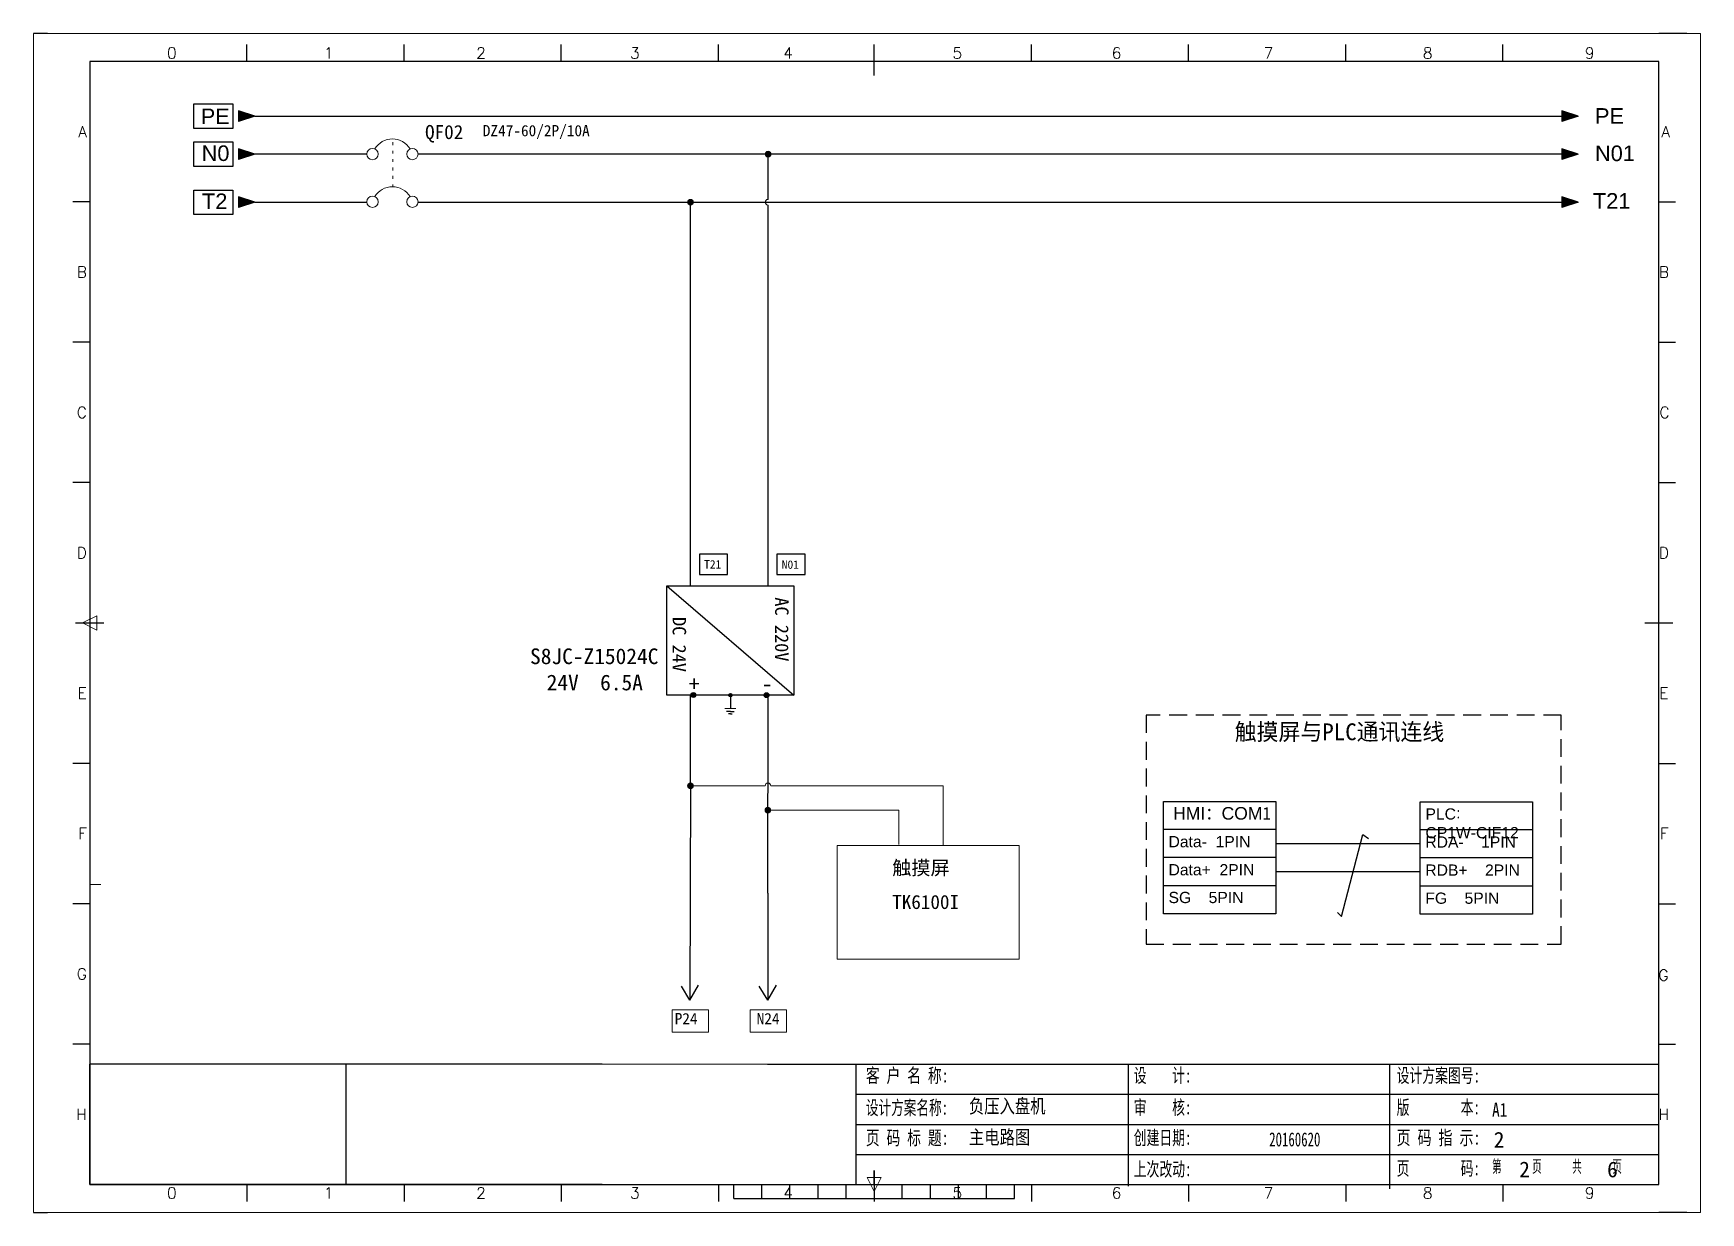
# Model space of a CAD drawing. Extents: x 2368 to 9674, y -1476 to 1321.
# Drawn here: x 3313.6 to 3610.6, y 230.3 to 440.3 of the extents above; entities that cross this region are included whole.
import ezdxf
from ezdxf.enums import TextEntityAlignment as Align

# ---------------------------------------------------------------- set-up
doc = ezdxf.new("R2010")
doc.units = 0
doc.header["$MEASUREMENT"] = 0
doc.linetypes.add('9', pattern=[7.5, 0.5, -1, 0.5, -1, 0.5, -1, 0.5, -1, 0.5, -1])
doc.linetypes.add('HIDDEN2', pattern=[4.7625, 3.175, -1.5875])
for name, color, linetype in [('AE_BOR', 1, 'Continuous'), ('MISC', 2, 'Continuous'), ('SYMS', 7, 'Continuous')]:
    doc.layers.add(name, color=color, linetype=linetype)
doc.styles.add('Standard0.67', font='', dxfattribs={"width": 0.67})
doc.styles.add('Standard_0.8', font='', dxfattribs={"width": 0.8})
doc.styles.add('WD', font='romans.shx', dxfattribs={"bigfont": 'gbcbig.shx'})
doc.styles.add('样式 0', font='')
doc.styles.add('样式 8', font='arial.ttf')
doc.styles.get('Standard0.67').set_extended_font_data('FangSong_GB2312')
doc.styles.get('Standard_0.8').set_extended_font_data('FangSong_GB2312')
doc.styles.get('样式 0').set_extended_font_data('KaiTi_GB2312')

# ---------------------------------------------------------------- blocks, each defined once
blk = doc.blocks.new('WDDOT')
blk.add_hatch(color=256).paths.add_polyline_path([(0.5, 0, 1), (-0.5, 0, 1)])
blk.add_circle((0, 0), 0.5)
blk = doc.blocks.new('gb_a2_a')
for p, q in [((584, 410), (25, 410)), ((25, 410), (25, 10)), ((584, 10), (584, 410)), ((25, 10), (584, 10))]:
    blk.add_line(p, q)
at = {"lineweight": 9, "ltscale": 0.1}
blk.add_line((25, 116.86), (29, 116.86), dxfattribs=at)
at = {"layer": 'AE_BOR', "lineweight": 30}
for p, q in [((10, 420), (4.93, 420)), ((594, 420), (584, 420)), ((4.93, 0), (10, 0)), ((594, 0), (584, 0))]:
    blk.add_line(p, q, dxfattribs=at)
at = {"layer": 'AE_BOR', "color": 1, "lineweight": 15}
for p, q in [((4.93, 420), (598.93, 420)), ((4.93, 0), (4.93, 420)), ((598.93, 420), (598.93, 0)), ((22.5, 210), (27.5, 212.5)), ((27.5, 207.5), (22.5, 210)), ((27.5, 212.5), (27.5, 207.5)), ((304.5, 7.5), (302, 12.5)), ((302, 12.5), (307, 12.5)), ((307, 12.5), (304.5, 7.5)), ((598.93, 0), (4.93, 0))]:
    blk.add_line(p, q, dxfattribs=at)
at = {"layer": 'AE_BOR'}
for p, q in [((81, 410), (81, 416)), ((137, 410), (137, 416)), ((193, 410), (193, 416)), ((249, 410), (249, 416)), ((304.5, 410), (304.5, 416)), ((360.5, 410), (360.5, 416)), ((416.5, 410), (416.5, 416)), ((472.5, 410), (472.5, 416)), ((528.5, 410), (528.5, 416)), ((25, 360), (19, 360)), ((584, 360), (590, 360)), ((25, 310), (19, 310)), ((584, 310), (590, 310)), ((25, 260), (19, 260)), ((584, 260), (590, 260)), ((25, 160), (19, 160)), ((584, 160), (590, 160)), ((25, 110), (19, 110)), ((584, 110), (590, 110)), ((25, 60), (19, 60)), ((584, 60), (590, 60)), ((81, 10), (81, 4)), ((137, 10), (137, 4)), ((193, 10), (193, 4)), ((249, 10), (249, 4)), ((304.5, 10), (304.5, 4)), ((360.5, 10), (360.5, 4)), ((416.5, 10), (416.5, 4)), ((472.5, 10), (472.5, 4)), ((528.5, 10), (528.5, 4))]:
    blk.add_line(p, q, dxfattribs=at)
at = {"layer": 'AE_BOR', "color": 2, "lineweight": 30}
for p, q in [((304.5, 405), (304.5, 415)), ((20, 210), (30, 210)), ((579, 210), (589, 210)), ((304.5, 10), (304.5, 15)), ((304.5, 15), (304.5, 5)), ((254.5, 5), (254.5, 10)), ((264.5, 5), (264.5, 10)), ((274.5, 5), (274.5, 10)), ((284.5, 5), (284.5, 10)), ((294.5, 5), (294.5, 10)), ((304.5, 10), (304.5, 5)), ((314.5, 5), (314.5, 10)), ((324.5, 5), (324.5, 10)), ((334.5, 5), (334.5, 10)), ((344.5, 5), (344.5, 10)), ((354.5, 5), (354.5, 10)), ((254.5, 5), (354.5, 5))]:
    blk.add_line(p, q, dxfattribs=at)
at = {"layer": 'AE_BOR', "style": 'WD'}
for s, p in [('0', (54.27, 411)), ('1', (110.12, 411)), ('2', (164.42, 411)), ('3', (219.22, 411)), ('4', (273.82, 411)), ('5', (334.12, 411)), ('6', (390.81, 411)), ('7', (445.01, 411)), ('8', (501.67, 411)), ('9', (559.4, 411)), ('0', (54.27, 5)), ('1', (110.12, 5)), ('2', (164.42, 5)), ('3', (219.22, 5)), ('4', (273.82, 5)), ('5', (334.12, 5)), ('6', (390.81, 5)), ('7', (445.01, 5)), ('8', (501.67, 5)), ('9', (559.4, 5))]:
    blk.add_text(s, height=4, dxfattribs=at).set_placement(p, align=Align.CENTER)
for s, p in [('A', (24, 385)), ('A', (588.05, 385)), ('B', (24, 335)), ('B', (587.67, 335)), ('C', (24, 285)), ('C', (587.86, 285)), ('D', (24, 235)), ('D', (587.67, 235)), ('E', (24, 185)), ('E', (587.48, 185)), ('F', (24, 135)), ('F', (587.48, 135)), ('F', (587.48, 135)), ('G', (24, 85)), ('G', (587.48, 84.56)), ('H', (24, 35)), ('H', (587.67, 35))]:
    blk.add_text(s, height=4, dxfattribs=at).set_placement(p, align=Align.MIDDLE_RIGHT)

msp = doc.modelspace()

# ---------------------------------------------------------------- hatches: boundary and pattern name
for points in [[(3353.06303, 418.80557), (3350.14466, 419.74082), (3350.14466, 417.87032)], [(3588.76685, 418.80964), (3585.84848, 419.74489), (3585.84848, 417.87439)], [(3353.06303, 410.23983), (3350.14466, 411.17508), (3350.14466, 409.30458)], [(3588.76685, 410.2439), (3585.84848, 411.17915), (3585.84848, 409.30865)]]:
    msp.add_hatch(color=256).paths.add_polyline_path(points)
at = {"lineweight": 0}
h = msp.add_hatch(color=256, dxfattribs=at)
edge = h.paths.add_edge_path()
edge.add_arc((3444.46202, 418.80964), 0.5, 0, 360)
h = msp.add_hatch(color=256, dxfattribs=at)
edge = h.paths.add_edge_path()
edge.add_arc((3430.63319, 410.2439), 0.5, 0, 360)
h = msp.add_hatch(color=256)
edge = h.paths.add_edge_path()
edge.add_arc((3431.15541, 322.49026), 0.31458, 0, 360)
h = msp.add_hatch(color=256)
edge = h.paths.add_edge_path()
edge.add_arc((3437.73851, 322.4587), 0.31458, 0, 360)
h = msp.add_hatch(color=256)
edge = h.paths.add_edge_path()
edge.add_arc((3444.16902, 322.4587), 0.31458, 0, 360)
h = msp.add_hatch(color=256, dxfattribs=at)
edge = h.paths.add_edge_path()
edge.add_arc((3430.63211, 306.32462), 0.5, 0, 360)
h = msp.add_hatch(color=256, dxfattribs=at)
edge = h.paths.add_edge_path()
edge.add_arc((3444.42773, 301.97265), 0.5, 0, 360)
at = {"layer": 'MISC'}
for points in [[(3353.06303, 425.57016), (3350.14466, 426.50541), (3350.14466, 424.63491)], [(3588.76685, 425.57423), (3585.84848, 426.50948), (3585.84848, 424.63898)]]:
    msp.add_hatch(color=256, dxfattribs=at).paths.add_polyline_path(points)

# ---------------------------------------------------------------- linework, layer by layer
for p, q in [((3353.06303, 418.80557), (3350.14466, 419.74082)), ((3350.14466, 419.74082), (3350.14466, 417.87032)), ((3353.06303, 418.80557), (3350.14466, 417.87032)), ((3588.76685, 418.80964), (3585.84848, 419.74489)), ((3585.84848, 419.74489), (3585.84848, 417.87439)), ((3588.76685, 418.80964), (3585.84848, 417.87439)), ((3353.06303, 410.23983), (3350.14466, 411.17508)), ((3350.14466, 411.17508), (3350.14466, 409.30458)), ((3353.06303, 410.23983), (3350.14466, 409.30458)), ((3353.06303, 410.2439), (3372.99729, 410.2439)), ((3382.10109, 410.2439), (3588.76685, 410.2439)), ((3588.76685, 410.2439), (3585.84848, 411.17915)), ((3585.84848, 411.17915), (3585.84848, 409.30865)), ((3588.76685, 410.2439), (3585.84848, 409.30865)), ((3426.41375, 341.9456), (3449.06328, 322.4587)), ((3437.73851, 322.4587), (3437.73851, 320.06801)), ((3437.73851, 319.55168), (3437.07236, 319.55168)), ((3437.73851, 319.14085), (3437.39876, 319.14085)), ((3437.73851, 319.55168), (3438.40467, 319.55168)), ((3437.73851, 319.14085), (3438.07827, 319.14085)), ((3514.88413, 303.53769), (3534.88413, 303.53769)), ((3514.88413, 283.53769), (3514.88413, 303.53769)), ((3534.88413, 303.53769), (3534.88413, 283.53769)), ((3560.62786, 283.46881), (3560.62786, 303.46881)), ((3560.62786, 303.46881), (3580.62786, 303.46881)), ((3580.62786, 303.46881), (3580.62786, 283.46881)), ((3534.88413, 298.53769), (3514.88413, 298.53769)), ((3546.60929, 283.04878), (3550.40295, 297.6282)), ((3550.40295, 297.6282), (3551.41146, 296.91906)), ((3580.62786, 298.46881), (3560.62786, 298.46881)), ((3534.88413, 296.03769), (3560.62786, 296.03769)), ((3534.88413, 293.53769), (3514.88413, 293.53769)), ((3580.62786, 293.46881), (3560.62786, 293.46881)), ((3534.88413, 288.53769), (3514.88413, 288.53769)), ((3534.88413, 291.03769), (3560.62786, 291.03769)), ((3580.62786, 288.46881), (3560.62786, 288.46881)), ((3534.88413, 283.53769), (3514.88413, 283.53769)), ((3545.90602, 283.75141), (3546.60929, 283.04878)), ((3580.62786, 283.46881), (3560.62786, 283.46881)), ((3430.52551, 268.14128), (3429.01257, 270.65268)), ((3430.52551, 268.14128), (3432.07179, 270.81502)), ((3444.40344, 268.12997), (3442.89051, 270.64136)), ((3444.40344, 268.12997), (3445.94973, 270.80371)), ((3460.07902, 251.39931), (3504.33055, 251.39931)), ((3504.33055, 251.39931), (3573.11614, 251.39931)), ((3573.11614, 251.39931), (3603.11397, 251.39931)), ((3460.07902, 246.03779), (3504.33055, 246.03779)), ((3504.33055, 246.03779), (3573.11614, 246.03779)), ((3573.11614, 246.03779), (3603.11397, 246.03779)), ((3460.07902, 240.67627), (3504.33055, 240.67627)), ((3504.33055, 240.67627), (3573.11614, 240.67627)), ((3444.38055, 235.31475), (3504.33055, 235.31475)), ((3444.38055, 235.31475), (3504.33055, 235.31475)), ((3504.33055, 235.31475), (3573.11614, 235.31475))]:
    msp.add_line(p, q)
at = {"color": 0}
for p, q in [((3372.99473, 418.80964), (3353.06303, 418.80964)), ((3588.76685, 418.80964), (3382.10365, 418.80964)), ((3430.63319, 306.7126), (3430.52551, 268.14128)), ((3444.40344, 287.2257), (3444.40344, 268.12997)), ((3369.26644, 256.76084), (3369.26644, 235.31475))]:
    msp.add_line(p, q, dxfattribs=at)
at = {"linetype": '9', "lineweight": 0}
msp.add_line((3377.59125, 412.91585), (3377.59125, 421.44045), dxfattribs=at)
at = {"color": 0, "ltscale": 2}
for p, q in [((3444.46202, 410.7439), (3444.46202, 418.80964)), ((3430.63319, 382.43357), (3430.63319, 410.2439)), ((3444.46202, 341.9456), (3444.46202, 409.7439)), ((3430.63319, 341.9456), (3430.63319, 382.43357)), ((3430.63319, 306.7126), (3430.63319, 322.4587)), ((3444.40344, 287.2257), (3444.46202, 322.78651)), ((3323.61397, 235.31475), (3323.61397, 256.76084)), ((3414.91892, 256.76084), (3323.61397, 256.76084)), ((3444.38055, 256.76084), (3603.11397, 256.76084)), ((3460.07902, 256.76084), (3460.07902, 235.31475)), ((3508.64488, 235.05031), (3508.64488, 256.76084)), ((3555.22507, 234.55684), (3555.22507, 256.76084)), ((3603.11397, 235.31475), (3603.11397, 256.76084)), ((3573.11614, 240.67627), (3603.11397, 240.67627)), ((3414.91892, 235.31475), (3323.61397, 235.31475)), ((3573.11614, 235.31475), (3603.11397, 235.31475))]:
    msp.add_line(p, q, dxfattribs=at)
at = {"lineweight": 0}
for p, q in [((3437.73851, 320.06801), (3436.73851, 320.06801)), ((3437.73851, 320.06801), (3438.73851, 320.06801)), ((3443.9349, 306.32462), (3430.63211, 306.32462)), ((3475.62214, 306.32462), (3444.9349, 306.32462)), ((3475.62214, 295.75556), (3475.62214, 306.32462)), ((3467.77927, 301.97265), (3444.42773, 301.97265)), ((3467.77927, 295.8799), (3467.77927, 301.97265))]:
    msp.add_line(p, q, dxfattribs=at)
at = {"lineweight": 9, "ltscale": 0.1}
for p, q in [((3414.91892, 256.76084), (3444.38055, 256.76084)), ((3503.87917, 256.74112), (3533.3408, 256.74112)), ((3414.91892, 235.31475), (3444.38055, 235.31475)), ((3443.0232, 235.31475), (3443.0232, 235.31475)), ((3443.0232, 235.31475), (3443.0232, 235.31475))]:
    msp.add_line(p, q, dxfattribs=at)
at = {"color": 1, "lineweight": -3}
for points in [[(3342.19723, 427.75052), (3349.1381, 427.75052), (3349.1381, 423.39794), (3342.19723, 423.39794)], [(3342.19723, 420.98186), (3349.1381, 420.98186), (3349.1381, 416.62928), (3342.19723, 416.62928)], [(3342.19723, 412.41613), (3349.1381, 412.41613), (3349.1381, 408.06354), (3342.19723, 408.06354)]]:
    msp.add_lwpolyline(points, close=True, dxfattribs=at)
at = {"color": 1, "ltscale": 2}
for points in [[(3437.24146, 347.58), (3432.21904, 347.58), (3432.21904, 343.97565), (3437.24146, 343.97565)], [(3451.07029, 347.58), (3446.04787, 347.58), (3446.04787, 343.97565), (3451.07029, 343.97565)]]:
    msp.add_lwpolyline(points, close=True, dxfattribs=at)
msp.add_lwpolyline([(3426.41375, 341.9456), (3449.06328, 341.9456), (3449.06328, 322.4587), (3426.41375, 322.4587)], close=True)
at = {"linetype": 'HIDDEN2', "lineweight": -2}
msp.add_lwpolyline([(3511.80157, 318.90568), (3511.80157, 278.13904), (3585.76074, 278.13904), (3585.76074, 318.90568)], close=True, dxfattribs=at)
at = {"lineweight": 0}
msp.add_lwpolyline([(3456.75435, 295.72188), (3489.20116, 295.72188), (3489.20116, 275.46677), (3456.75435, 275.46677)], close=True, dxfattribs=at)
at = {"color": 1, "lineweight": 0}
for points in [[(3427.36988, 266.43554), (3433.86988, 266.43554), (3433.86988, 262.43554), (3427.36988, 262.43554)], [(3441.25436, 266.43554), (3447.75436, 266.43554), (3447.75436, 262.43554), (3441.25436, 262.43554)]]:
    msp.add_lwpolyline(points, close=True, dxfattribs=at)
at = {"lineweight": 0}
for centre, radius in [((3373.99467, 418.82032), 1), ((3381.10371, 418.82032), 1), ((3444.46202, 418.80964), 0.5), ((3373.99467, 410.31628), 1), ((3381.10371, 410.31628), 1), ((3430.63319, 410.2439), 0.5), ((3430.63211, 306.32462), 0.5), ((3444.42773, 301.97265), 0.5)]:
    msp.add_circle(centre, radius, dxfattribs=at)
for centre, radius in [((3431.15541, 322.49026), 0.43967), ((3431.15541, 322.49026), 0.31458), ((3437.73851, 322.4587), 0.31458), ((3444.16902, 322.4587), 0.43967), ((3444.16902, 322.4587), 0.31458)]:
    msp.add_circle(centre, radius)
for centre, radius, start, end in [((3377.54919, 417.82724), 3.69064, 31.1820136, 148.8179864), ((3377.54919, 409.32321), 3.69064, 31.1820136, 148.8179864), ((3444.46202, 410.2439), 0.5, 90, 270), ((3444.4349, 306.32462), 0.5, 0, 180)]:
    msp.add_arc(centre, radius, start, end, dxfattribs=at)
at = {"layer": 'MISC'}
for p, q in [((3353.06303, 425.57016), (3350.14466, 426.50541)), ((3350.14466, 426.50541), (3350.14466, 424.63491)), ((3353.06303, 425.57016), (3350.14466, 424.63491)), ((3353.06303, 425.57423), (3588.76685, 425.57423)), ((3588.76685, 425.57423), (3585.84848, 426.50948)), ((3585.84848, 426.50948), (3585.84848, 424.63898)), ((3588.76685, 425.57423), (3585.84848, 424.63898)), ((3437.93851, 322.4587), (3437.93851, 322.4587))]:
    msp.add_line(p, q, dxfattribs=at)

# ---------------------------------------------------------------- block references
at = {"xscale": 0.5, "yscale": 0.5, "zscale": 0.5}
msp.add_blockref('gb_a2_a', (3311.11397, 230.31475), dxfattribs=at)
at = {"layer": 'SYMS', "lineweight": -3, "xscale": 0.4000000000000909, "yscale": 0.3999999999999773, "zscale": 0.3999999999999773}
for p in [(3431.15541, 322.49026), (3437.73851, 322.4587), (3437.73851, 322.4587), (3444.16902, 322.4587)]:
    msp.add_blockref('WDDOT', p, dxfattribs=at)

# ---------------------------------------------------------------- texts
at = {"char_height": 2.772, "attachment_point": 1, "style": '样式 8'}
for s, insert, width in [('N0', (3343.56155, 420.36048), 4.9666581), ('N01', (3591.76182, 420.34234), 4.9666581), ('T2', (3343.62464, 411.7976), 4.9666581), ('T21', (3591.38707, 411.86601), 15.2742546)]:
    msp.add_mtext(s, dxfattribs=dict(at, insert=insert, width=width))
at = {"lineweight": -3, "char_height": 2.4, "attachment_point": 1, "rotation": 270}
for s, insert, width in [('{\\fNSimSun|b0|i0|c134|p49;AC 220V}', (3448.10866, 339.89071), 25.5350577), ('{\\fNSimSun|b0|i0|c134|p49;DC 24V}', (3429.85687, 336.38009), 28.6480096)]:
    msp.add_mtext(s, dxfattribs=dict(at, insert=insert, width=width))
at = {"color": 0, "ltscale": 2, "insert": (3402.05928, 330.79108), "char_height": 2.8, "width": 23.5573482, "attachment_point": 1}
msp.add_mtext('{\\fSimSun|b0|i0|c134|p2;S8JC-Z15024C\\P\\pi2.9587;24V  6.5A}', dxfattribs=at)
at = {"linetype": 'ByBlock', "lineweight": -2, "insert": (3527.58194, 317.44307), "char_height": 3, "width": 51.6823071, "attachment_point": 1}
msp.add_mtext('{触摸屏与PLC通讯连线}', dxfattribs=at)
at = {"attachment_point": 1}
for s, insert, char_height, width in [('{\\fArial|b0|i0|c0|p32;HMI}：{\\fArial|b0|i0|c0|p32;COM}1', (3516.6104, 302.53864), 2.2342732, 17.9062726), ('{\\fArial|b0|i0|c0|p32;PLC\\Fromans,gbcbig|c134;：\\fArial|b0|i0|c0|p32;CP1W-CIF12}', (3561.56034, 302.31115), 2, 21.1840276), ('{\\fArial|b0|i0|c0|p32;\\H0.8951x;Data-  1PIN}', (3515.79335, 297.3816), 2.2342732, 25.4946687), ('{\\fArial|b0|i0|c0|p32;\\H0.8951x;RDA-    1PIN}', (3561.53708, 297.31271), 2.2342732, 25.4946687), ('{\\fArial|b0|i0|c0|p32;\\H0.8951x;Data+  2PIN}', (3515.79335, 292.3816), 2.2342732, 25.4946687), ('{\\fArial|b0|i0|c0|p32;\\H0.8951x;RDB+    2PIN}', (3561.53708, 292.31271), 2.2342732, 25.4946687), ('{\\fArial|b0|i0|c0|p32;\\H0.8951x;SG    5PIN}', (3515.79335, 287.43645), 2.2342732, 25.4946687), ('{\\fArial|b0|i0|c0|p32;\\H0.8951x;FG    5PIN}', (3561.53708, 287.31271), 2.2342732, 25.4946687)]:
    msp.add_mtext(s, dxfattribs=dict(at, insert=insert, char_height=char_height, width=width))
at = {"lineweight": 0, "char_height": 2.5, "width": 16.9085304, "attachment_point": 1}
for s, insert in [('{\\fSimSun|b0|i0|c134|p2;触摸屏}', (3466.57365, 292.97417)), ('{\\fSimSun|b0|i0|c134|p2;TK6100I}', (3466.57365, 286.88666))]:
    msp.add_mtext(s, dxfattribs=dict(at, insert=insert))
at = {"color": 0, "ltscale": 2, "char_height": 2.5, "attachment_point": 1}
for s, insert, width, style in [('{\\fSimSun|b0|i0|c134|p2;\\W0.72;客 户 名 称:}', (3461.88253, 255.99244), 16.2476781, 'Standard0.67'), ('{\\fSimSun|b0|i0|c134|p2;设    计:}', (3509.59684, 255.99244), 12.0312135, 'Standard0.67'), ('{\\fSimSun|b0|i0|c134|p2;设计方案图号:}', (3556.42972, 255.99244), 15.1643965, 'Standard0.67'), ('{\\fSimSun|b0|i0|c134|p2;\\W0.66;设计方案名称:}', (3461.88253, 250.26382), 15.1234231, 'Standard0.67'), ('{\\fSimSun|b0|i0|c134|p2;审    核:}', (3509.59684, 250.31907), 12.0312135, 'Standard0.67'), ('{\\fSimSun|b0|i0|c134|p2;版        本:}', (3556.42972, 250.31907), 16.8497761, 'Standard0.67'), ('{\\fSimSun|b0|i0|c134|p2;A1}', (3573.42845, 249.87865), 33.907767, 'Standard_0.8'), ('{\\fSimSun|b0|i0|c134|p2;\\W0.72;页 码 标 题:}', (3461.88253, 244.89559), 15.1234231, 'Standard0.67'), ('{\\fSimSun|b0|i0|c134|p2;创建日期:}', (3509.59684, 244.91183), 12.0312135, 'Standard0.67'), ('{\\fSimSun|b0|i0|c134|p2;20160620}', (3533.72738, 244.61396), 12.0312135, 'Standard0.67'), ('{\\fSimSun|b0|i0|c134|p2;\\W0.73;页 码 指 示:}', (3556.42972, 244.91183), 16.1994502, 'Standard0.67'), ('{\\fSimSun|b0|i0|c134|p2;上次改动:}', (3509.59684, 239.32131), 12.0312135, 'Standard0.67'), ('{\\fSimSun|b0|i0|c134|p2;页        码:}', (3556.42972, 239.47111), 15.7257887, 'Standard0.67'), ('{\\Fromans,gbcbig|c134;第}    {\\Fromans,gbcbig|c134;页}    {\\Fromans,gbcbig|c134;共}    {\\Fromans,gbcbig|c134;页}', (3573.42633, 239.71657), 33.907767, 'Standard_0.8')]:
    msp.add_mtext(s, dxfattribs=dict(at, insert=insert, width=width, style=style))
at = {"layer": 'MISC', "char_height": 2.772, "width": 4.9666581, "attachment_point": 1, "style": '样式 8'}
for insert in [(3343.39741, 426.92507), (3591.76182, 426.99501)]:
    msp.add_mtext('PE', dxfattribs=dict(at, insert=insert))
at = {"layer": 'MISC', "color": 0, "attachment_point": 1}
for s, insert, char_height, width, style in [('{\\fSimSun|b0|i0|c134|p2;QF02 }', (3383.35882, 423.99022), 2.5, 5.0168263, '样式 0'), ('{\\fSimSun|b0|i0|c134|p2;DZ47-60/2P/10A}', (3393.64136, 423.99022), 2, 5.0168263, '样式 0'), ('T21', (3433.06977, 346.51925), 1.5, 5.0168263, '样式 0'), ('N01', (3446.8986, 346.4693), 1.5, 5.0168263, '样式 0'), ('\\pi1.9946;{\\fNSimSun|b0|i0|c134|p49;+}', (3428.35908, 325.92053), 2.8, 5.6847435, '样式 0'), ('\\pi1.979;{\\fNSimSun|b0|i0|c134|p49;-}', (3441.37269, 325.92053), 2.8, 5.6847435, '样式 0'), ('{\\fNSimSun|b0|i0|c134|p49;P24}', (3427.82356, 265.86581), 2, 5.0168263, '样式 0'), ('\\pi0.7207;{\\fNSimSun|b0|i0|c134|p49;N24}', (3441.70804, 265.86581), 2, 5.7047858, '样式 0'), ('{\\fSimSun|b0|i0|c134|p2;负压入盘机}', (3480.23896, 250.5351), 2.5, 24.1794102, 'Standard_0.8'), ('{\\fSimSun|b0|i0|c134|p2;主电路图}', (3480.23896, 244.99768), 2.5, 24.1794102, 'Standard_0.8'), ('2', (3573.722, 244.70106), 2.8, 3.0699683, '样式 0'), ('2', (3578.25991, 239.41146), 2.8, 3.0699683, '样式 0'), ('6', (3593.91306, 239.41146), 2.8, 3.0699683, '样式 0')]:
    msp.add_mtext(s, dxfattribs=dict(at, insert=insert, char_height=char_height, width=width, style=style))

doc.saveas('drawing.dxf')
